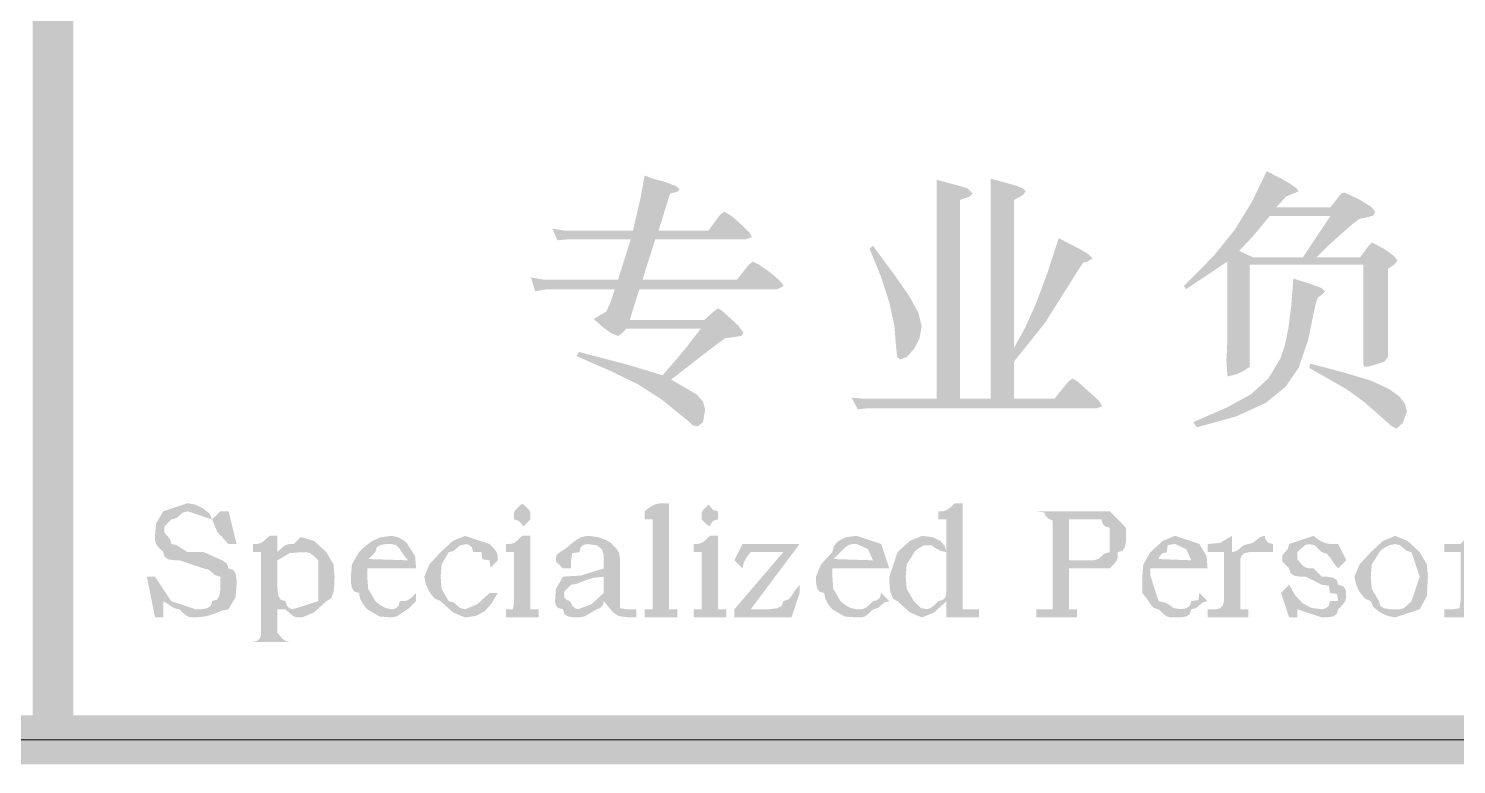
# Model space of a CAD drawing. Header units: millimetres. Extents: x 6 to 291, y 4 to 206.
# Drawn here: x 139.68 to 147.09, y 8.64 to 12.45 of the extents above; entities that cross this region are included whole.
import ezdxf

# ---------------------------------------------------------------- set-up
doc = ezdxf.new("R2010")
doc.units = ezdxf.units.MM
doc.layers.add('C00-00-00', color=7, linetype='Continuous')

msp = doc.modelspace()

# ---------------------------------------------------------------- hatches: boundary and pattern name
at = {"layer": 'C00-00-00'}
h = msp.add_hatch(color=256, dxfattribs=at)
h.dxf.hatch_style = 2
h.paths.add_polyline_path([(139.911663, 16.467664), (139.7, 16.467664), (139.911663, 8.762999)])
h = msp.add_hatch(color=256, dxfattribs=at)
h.dxf.hatch_style = 2
h.paths.add_polyline_path([(139.7, 16.467664), (139.911663, 8.762999), (139.7, 8.762999)])
h = msp.add_hatch(color=256, dxfattribs=at)
h.dxf.hatch_style = 2
h.paths.add_polyline_path([(139.911663, 16.467664), (139.7, 16.467664), (139.911663, 8.762999)])
h = msp.add_hatch(color=256, dxfattribs=at)
h.dxf.hatch_style = 2
h.paths.add_polyline_path([(139.7, 16.467664), (139.911663, 8.762999), (139.7, 8.762999)])
h = msp.add_hatch(color=256, dxfattribs=at)
h.paths.add_polyline_path([(145.898983, 11.243409), (145.684009, 11.100093), (145.672984, 11.116629), (145.825947, 11.27097), (145.937568, 11.408773), (146.024384, 11.550022), (146.102932, 11.711942), (146.175279, 11.674649), (146.226956, 11.645107), (146.257962, 11.6228), (146.268297, 11.607211), (146.240736, 11.596187), (146.202151, 11.57965), (146.152542, 11.524529), (146.433661, 11.524529), (146.488783, 11.596187), (146.505319, 11.601699), (146.530124, 11.590674), (146.588002, 11.563114), (146.64519, 11.526596), (146.665172, 11.50248), (146.656904, 11.482498), (146.632099, 11.474919), (146.58249, 11.463895), (146.549417, 11.43909), (146.483271, 11.381213), (146.410235, 11.315067), (146.362003, 11.265457), (146.588002, 11.265457), (146.632099, 11.326091), (146.648635, 11.342628), (146.669995, 11.331603), (146.720293, 11.304043), (146.76508, 11.270281), (146.780927, 11.248921), (146.768525, 11.231007), (146.731318, 11.204824), (146.731318, 10.857558), (146.731318, 10.780388), (146.731318, 10.747315), (146.714781, 10.725267), (146.665172, 10.70873), (146.63141, 10.699084), (146.61005, 10.697706), (146.604538, 10.70873), (146.604538, 11.226872), (146.014738, 11.226872), (146.014738, 10.70873), (146.014738, 10.697706), (145.981665, 10.675657), (145.94997, 10.660499), (145.926543, 10.653609), (145.898983, 10.648096), (145.89347, 10.730779), (145.896226, 10.775565), (145.898983, 10.841022)])
h.paths.add_polyline_path([(146.119469, 11.480431), (146.033341, 11.377079), (145.959616, 11.29853), (146.031274, 11.265457), (146.290345, 11.265457), (146.433661, 11.480431)])
h.paths.add_polyline_path([(146.240736, 11.155214), (146.26623, 11.147635), (146.32893, 11.127654), (146.386119, 11.106294), (146.406101, 11.089069), (146.389564, 11.072532), (146.367516, 11.055996), (146.356491, 11.022923), (146.316528, 10.832753), (146.268297, 10.692194), (146.199395, 10.592975), (146.09742, 10.510293), (145.945147, 10.440702), (145.73913, 10.383513), (145.722594, 10.411074), (145.892092, 10.484799), (146.02025, 10.55439), (146.111889, 10.637761), (146.17459, 10.741803), (146.197328, 10.811049), (146.215931, 10.903033), (146.230401, 11.017755)])
h.paths.add_polyline_path([(146.32893, 10.714242), (146.510832, 10.666011), (146.643123, 10.626048), (146.734074, 10.584707), (146.791951, 10.543365), (146.819512, 10.506847), (146.830536, 10.466195), (146.808488, 10.405562), (146.775415, 10.378001), (146.751299, 10.389714), (146.714781, 10.422098), (146.607294, 10.516494), (146.516344, 10.581951), (146.323418, 10.692194)])
h = msp.add_hatch(color=256, dxfattribs=at)
h.paths.add_polyline_path([(145.898983, 11.243409), (145.684009, 11.100093), (145.672984, 11.116629), (145.825947, 11.27097), (145.937568, 11.408773), (146.024384, 11.550022), (146.102932, 11.711942), (146.175279, 11.674649), (146.226956, 11.645107), (146.257962, 11.6228), (146.268297, 11.607211), (146.240736, 11.596187), (146.202151, 11.57965), (146.152542, 11.524529), (146.433661, 11.524529), (146.488783, 11.596187), (146.505319, 11.601699), (146.530124, 11.590674), (146.588002, 11.563114), (146.64519, 11.526596), (146.665172, 11.50248), (146.656904, 11.482498), (146.632099, 11.474919), (146.58249, 11.463895), (146.549417, 11.43909), (146.483271, 11.381213), (146.410235, 11.315067), (146.362003, 11.265457), (146.588002, 11.265457), (146.632099, 11.326091), (146.648635, 11.342628), (146.669995, 11.331603), (146.720293, 11.304043), (146.76508, 11.270281), (146.780927, 11.248921), (146.768525, 11.231007), (146.731318, 11.204824), (146.731318, 10.857558), (146.731318, 10.780388), (146.731318, 10.747315), (146.714781, 10.725267), (146.665172, 10.70873), (146.63141, 10.699084), (146.61005, 10.697706), (146.604538, 10.70873), (146.604538, 11.226872), (146.014738, 11.226872), (146.014738, 10.70873), (146.014738, 10.697706), (145.981665, 10.675657), (145.94997, 10.660499), (145.926543, 10.653609), (145.898983, 10.648096), (145.89347, 10.730779), (145.896226, 10.775565), (145.898983, 10.841022)])
h.paths.add_polyline_path([(146.119469, 11.480431), (146.033341, 11.377079), (145.959616, 11.29853), (146.031274, 11.265457), (146.290345, 11.265457), (146.433661, 11.480431)])
h.paths.add_polyline_path([(146.240736, 11.155214), (146.26623, 11.147635), (146.32893, 11.127654), (146.386119, 11.106294), (146.406101, 11.089069), (146.389564, 11.072532), (146.367516, 11.055996), (146.356491, 11.022923), (146.316528, 10.832753), (146.268297, 10.692194), (146.199395, 10.592975), (146.09742, 10.510293), (145.945147, 10.440702), (145.73913, 10.383513), (145.722594, 10.411074), (145.892092, 10.484799), (146.02025, 10.55439), (146.111889, 10.637761), (146.17459, 10.741803), (146.197328, 10.811049), (146.215931, 10.903033), (146.230401, 11.017755)])
h.paths.add_polyline_path([(146.32893, 10.714242), (146.510832, 10.666011), (146.643123, 10.626048), (146.734074, 10.584707), (146.791951, 10.543365), (146.819512, 10.506847), (146.830536, 10.466195), (146.808488, 10.405562), (146.775415, 10.378001), (146.751299, 10.389714), (146.714781, 10.422098), (146.607294, 10.516494), (146.516344, 10.581951), (146.323418, 10.692194)])
h = msp.add_hatch(color=256, dxfattribs=at)
h.dxf.hatch_style = 2
h.paths.add_polyline_path([(142.968868, 10.653609), (143.084623, 10.789345), (143.167305, 10.896143), (142.781454, 10.896143), (142.753894, 10.868582), (142.737357, 10.857558), (142.698772, 10.874095), (142.660876, 10.901655), (142.610578, 10.945753), (142.676723, 10.984338), (142.698772, 11.033947), (142.720821, 11.100093), (142.368043, 11.100093), (142.307409, 11.089069), (142.285361, 11.160727), (142.351506, 11.149702), (142.737357, 11.149702), (142.803503, 11.359164), (142.483798, 11.359164), (142.423164, 11.353652), (142.395604, 11.414286), (142.467262, 11.403261), (142.814527, 11.403261), (142.853112, 11.569315), (142.875161, 11.689893), (142.917191, 11.673357), (142.979892, 11.65682), (143.03708, 11.635461), (143.057062, 11.618235), (143.04466, 11.605144), (143.007453, 11.596187), (142.946819, 11.403261), (143.20589, 11.403261), (143.266524, 11.485944), (143.288572, 11.50248), (143.33267, 11.474919), (143.393303, 11.419798), (143.420864, 11.390859), (143.431888, 11.370188), (143.398815, 11.359164), (142.930282, 11.359164), (142.864137, 11.149702), (143.354718, 11.149702), (143.415352, 11.226872), (143.437401, 11.243409), (143.467028, 11.22825), (143.525595, 11.188287), (143.57796, 11.142123), (143.597253, 11.116629), (143.56418, 11.100093), (142.8476, 11.100093), (142.797991, 10.94024), (143.183842, 10.94024), (143.233451, 10.984338), (143.2555, 11.000874), (143.271347, 10.992606), (143.299597, 10.967801), (143.36023, 10.91268), (143.387791, 10.874095), (143.376767, 10.857558), (143.338182, 10.852046), (143.294085, 10.846534), (143.2555, 10.818973), (143.146634, 10.735602), (143.012965, 10.63156), (143.145256, 10.55439), (143.17764, 10.517872), (143.189354, 10.47722), (143.178329, 10.411074), (143.150769, 10.389025), (143.123208, 10.394537), (143.101159, 10.416586), (142.964733, 10.527518), (142.836576, 10.609511), (142.696016, 10.677035), (142.522383, 10.752827), (142.533407, 10.774876), (142.782143, 10.710108)])
h = msp.add_hatch(color=256, dxfattribs=at)
h.dxf.hatch_style = 2
h.paths.add_polyline_path([(142.968868, 10.653609), (143.084623, 10.789345), (143.167305, 10.896143), (142.781454, 10.896143), (142.753894, 10.868582), (142.737357, 10.857558), (142.698772, 10.874095), (142.660876, 10.901655), (142.610578, 10.945753), (142.676723, 10.984338), (142.698772, 11.033947), (142.720821, 11.100093), (142.368043, 11.100093), (142.307409, 11.089069), (142.285361, 11.160727), (142.351506, 11.149702), (142.737357, 11.149702), (142.803503, 11.359164), (142.483798, 11.359164), (142.423164, 11.353652), (142.395604, 11.414286), (142.467262, 11.403261), (142.814527, 11.403261), (142.853112, 11.569315), (142.875161, 11.689893), (142.917191, 11.673357), (142.979892, 11.65682), (143.03708, 11.635461), (143.057062, 11.618235), (143.04466, 11.605144), (143.007453, 11.596187), (142.946819, 11.403261), (143.20589, 11.403261), (143.266524, 11.485944), (143.288572, 11.50248), (143.33267, 11.474919), (143.393303, 11.419798), (143.420864, 11.390859), (143.431888, 11.370188), (143.398815, 11.359164), (142.930282, 11.359164), (142.864137, 11.149702), (143.354718, 11.149702), (143.415352, 11.226872), (143.437401, 11.243409), (143.467028, 11.22825), (143.525595, 11.188287), (143.57796, 11.142123), (143.597253, 11.116629), (143.56418, 11.100093), (142.8476, 11.100093), (142.797991, 10.94024), (143.183842, 10.94024), (143.233451, 10.984338), (143.2555, 11.000874), (143.271347, 10.992606), (143.299597, 10.967801), (143.36023, 10.91268), (143.387791, 10.874095), (143.376767, 10.857558), (143.338182, 10.852046), (143.294085, 10.846534), (143.2555, 10.818973), (143.146634, 10.735602), (143.012965, 10.63156), (143.145256, 10.55439), (143.17764, 10.517872), (143.189354, 10.47722), (143.178329, 10.411074), (143.150769, 10.389025), (143.123208, 10.394537), (143.101159, 10.416586), (142.964733, 10.527518), (142.836576, 10.609511), (142.696016, 10.677035), (142.522383, 10.752827), (142.533407, 10.774876), (142.782143, 10.710108)])
h = msp.add_hatch(color=256, dxfattribs=at)
h.paths.add_polyline_path([(144.670801, 10.532341), (144.670801, 11.541065), (144.670801, 11.627882), (144.670801, 11.673357), (144.792068, 11.640284), (144.836854, 11.623747), (144.852702, 11.607211), (144.836854, 11.587229), (144.792068, 11.563114), (144.792068, 10.796924), (144.849946, 10.901139), (144.907823, 11.031191), (144.965701, 11.186048), (145.023578, 11.364676), (145.12762, 11.310933), (145.177919, 11.281994), (145.199967, 11.259945), (145.172407, 11.243409), (145.150358, 11.237897), (145.128309, 11.204824), (144.953987, 10.927838), (144.792068, 10.725267), (144.792068, 10.532341), (145.00153, 10.532341), (145.073188, 10.620536), (145.095236, 10.637072), (145.122797, 10.620536), (145.177919, 10.570926), (145.23304, 10.521317), (145.249577, 10.493756), (145.222016, 10.482732), (144.031391, 10.482732), (143.981782, 10.47722), (143.948709, 10.537853), (144.009342, 10.532341), (144.389681, 10.532341), (144.389681, 11.535553), (144.389681, 11.618235), (144.389681, 11.667845), (144.494412, 11.639595), (144.549533, 11.623747), (144.577094, 11.596187), (144.560558, 11.57965), (144.510948, 11.563114), (144.510948, 10.532341)])
h.paths.add_polyline_path([(144.058952, 11.326091), (144.167128, 11.180019), (144.246365, 11.06702), (144.295974, 10.976758), (144.312511, 10.907168), (144.301486, 10.845156), (144.273926, 10.791412), (144.23603, 10.749382), (144.202268, 10.736291), (144.185731, 10.747315), (144.180219, 10.796924), (144.17109, 10.909579), (144.14439, 11.032569), (144.101154, 11.165894), (144.042415, 11.309555)])
h = msp.add_hatch(color=256, dxfattribs=at)
h.paths.add_polyline_path([(144.670801, 10.532341), (144.670801, 11.541065), (144.670801, 11.627882), (144.670801, 11.673357), (144.792068, 11.640284), (144.836854, 11.623747), (144.852702, 11.607211), (144.836854, 11.587229), (144.792068, 11.563114), (144.792068, 10.796924), (144.849946, 10.901139), (144.907823, 11.031191), (144.965701, 11.186048), (145.023578, 11.364676), (145.12762, 11.310933), (145.177919, 11.281994), (145.199967, 11.259945), (145.172407, 11.243409), (145.150358, 11.237897), (145.128309, 11.204824), (144.953987, 10.927838), (144.792068, 10.725267), (144.792068, 10.532341), (145.00153, 10.532341), (145.073188, 10.620536), (145.095236, 10.637072), (145.122797, 10.620536), (145.177919, 10.570926), (145.23304, 10.521317), (145.249577, 10.493756), (145.222016, 10.482732), (144.031391, 10.482732), (143.981782, 10.47722), (143.948709, 10.537853), (144.009342, 10.532341), (144.389681, 10.532341), (144.389681, 11.535553), (144.389681, 11.618235), (144.389681, 11.667845), (144.494412, 11.639595), (144.549533, 11.623747), (144.577094, 11.596187), (144.560558, 11.57965), (144.510948, 11.563114), (144.510948, 10.532341)])
h.paths.add_polyline_path([(144.058952, 11.326091), (144.167128, 11.180019), (144.246365, 11.06702), (144.295974, 10.976758), (144.312511, 10.907168), (144.301486, 10.845156), (144.273926, 10.791412), (144.23603, 10.749382), (144.202268, 10.736291), (144.185731, 10.747315), (144.180219, 10.796924), (144.17109, 10.909579), (144.14439, 11.032569), (144.101154, 11.165894), (144.042415, 11.309555)])
h = msp.add_hatch(color=256, dxfattribs=at)
h.dxf.hatch_style = 2
h.paths.add_polyline_path([(140.673665, 9.948343), (140.715998, 9.948343), (140.758331, 9.77901), (140.715998, 9.77901), (140.65779, 9.84251), (140.631331, 9.90601), (140.567831, 9.927176), (140.504331, 9.948343), (140.479196, 9.941728), (140.461998, 9.927176), (140.4448, 9.912624), (140.419665, 9.90601), (140.398498, 9.884843), (140.383946, 9.870291), (140.383946, 9.838541), (140.398498, 9.821343), (140.41305, 9.804145), (140.419665, 9.77901), (140.446123, 9.773718), (140.504331, 9.736676), (140.588998, 9.736676), (140.644561, 9.711541), (140.684248, 9.694343), (140.708061, 9.677145), (140.715998, 9.65201), (140.740472, 9.644734), (140.75304, 9.625551), (140.75767, 9.598431), (140.758331, 9.567343), (140.75304, 9.503843), (140.715998, 9.440343), (140.683587, 9.433728), (140.647206, 9.419176), (140.602889, 9.404624), (140.546665, 9.39801), (140.521529, 9.398671), (140.504331, 9.403301), (140.487134, 9.415869), (140.461998, 9.440343), (140.43554, 9.445635), (140.377331, 9.482676), (140.377331, 9.39801), (140.334998, 9.39801), (140.292665, 9.609676), (140.334998, 9.609676), (140.377331, 9.546176), (140.419665, 9.482676), (140.483165, 9.46151), (140.546665, 9.440343), (140.577753, 9.441004), (140.604873, 9.445635), (140.624055, 9.458202), (140.631331, 9.482676), (140.655805, 9.489952), (140.668373, 9.509135), (140.673003, 9.536254), (140.673665, 9.567343), (140.673665, 9.58851), (140.673665, 9.609676), (140.648529, 9.616291), (140.631331, 9.630843), (140.614134, 9.645395), (140.588998, 9.65201), (140.461998, 9.694343), (140.43091, 9.695004), (140.40379, 9.699635), (140.384608, 9.712202), (140.377331, 9.736676), (140.352858, 9.761812), (140.34029, 9.77901), (140.33566, 9.796208), (140.334998, 9.821343), (140.34029, 9.884843), (140.377331, 9.948343), (140.440831, 9.96951), (140.504331, 9.990676), (140.542035, 9.9834), (140.583706, 9.964218), (140.617441, 9.937098), (140.631331, 9.90601)])
h = msp.add_hatch(color=256, dxfattribs=at)
h.dxf.hatch_style = 2
h.paths.add_polyline_path([(140.673665, 9.948343), (140.715998, 9.948343), (140.758331, 9.77901), (140.715998, 9.77901), (140.65779, 9.84251), (140.631331, 9.90601), (140.567831, 9.927176), (140.504331, 9.948343), (140.479196, 9.941728), (140.461998, 9.927176), (140.4448, 9.912624), (140.419665, 9.90601), (140.398498, 9.884843), (140.383946, 9.870291), (140.383946, 9.838541), (140.398498, 9.821343), (140.41305, 9.804145), (140.419665, 9.77901), (140.446123, 9.773718), (140.504331, 9.736676), (140.588998, 9.736676), (140.644561, 9.711541), (140.684248, 9.694343), (140.708061, 9.677145), (140.715998, 9.65201), (140.740472, 9.644734), (140.75304, 9.625551), (140.75767, 9.598431), (140.758331, 9.567343), (140.75304, 9.503843), (140.715998, 9.440343), (140.683587, 9.433728), (140.647206, 9.419176), (140.602889, 9.404624), (140.546665, 9.39801), (140.521529, 9.398671), (140.504331, 9.403301), (140.487134, 9.415869), (140.461998, 9.440343), (140.43554, 9.445635), (140.377331, 9.482676), (140.377331, 9.39801), (140.334998, 9.39801), (140.292665, 9.609676), (140.334998, 9.609676), (140.377331, 9.546176), (140.419665, 9.482676), (140.483165, 9.46151), (140.546665, 9.440343), (140.577753, 9.441004), (140.604873, 9.445635), (140.624055, 9.458202), (140.631331, 9.482676), (140.655805, 9.489952), (140.668373, 9.509135), (140.673003, 9.536254), (140.673665, 9.567343), (140.673665, 9.58851), (140.673665, 9.609676), (140.648529, 9.616291), (140.631331, 9.630843), (140.614134, 9.645395), (140.588998, 9.65201), (140.461998, 9.694343), (140.43091, 9.695004), (140.40379, 9.699635), (140.384608, 9.712202), (140.377331, 9.736676), (140.352858, 9.761812), (140.34029, 9.77901), (140.33566, 9.796208), (140.334998, 9.821343), (140.34029, 9.884843), (140.377331, 9.948343), (140.440831, 9.96951), (140.504331, 9.990676), (140.542035, 9.9834), (140.583706, 9.964218), (140.617441, 9.937098), (140.631331, 9.90601)])
h = msp.add_hatch(color=256, dxfattribs=at)
h.paths.add_polyline_path([(142.197667, 9.906001), (142.197667, 9.943042), (142.204282, 9.954949), (142.218834, 9.969501), (142.233386, 9.984053), (142.246615, 9.984053), (142.261167, 9.969501), (142.275719, 9.954949), (142.282334, 9.943042), (142.282334, 9.906001), (142.261167, 9.884834), (142.246615, 9.870282), (142.234709, 9.884834), (142.222141, 9.899386)])
h.paths.add_polyline_path([(142.155334, 9.736667), (142.155334, 9.779001), (142.180469, 9.779662), (142.197667, 9.784292), (142.214865, 9.79686), (142.240001, 9.821334), (142.282334, 9.821334), (142.282334, 9.482667), (142.282334, 9.461501), (142.282334, 9.440334), (142.303501, 9.440334), (142.324667, 9.440334), (142.324667, 9.398001), (142.155334, 9.398001), (142.155334, 9.440334), (142.192376, 9.440334), (142.197667, 9.482667), (142.197667, 9.525001), (142.197667, 9.736667)])
h = msp.add_hatch(color=256, dxfattribs=at)
h.paths.add_polyline_path([(142.197667, 9.906001), (142.197667, 9.943042), (142.204282, 9.954949), (142.218834, 9.969501), (142.233386, 9.984053), (142.246615, 9.984053), (142.261167, 9.969501), (142.275719, 9.954949), (142.282334, 9.943042), (142.282334, 9.906001), (142.261167, 9.884834), (142.246615, 9.870282), (142.234709, 9.884834), (142.222141, 9.899386)])
h.paths.add_polyline_path([(142.155334, 9.736667), (142.155334, 9.779001), (142.180469, 9.779662), (142.197667, 9.784292), (142.214865, 9.79686), (142.240001, 9.821334), (142.282334, 9.821334), (142.282334, 9.482667), (142.282334, 9.461501), (142.282334, 9.440334), (142.303501, 9.440334), (142.324667, 9.440334), (142.324667, 9.398001), (142.155334, 9.398001), (142.155334, 9.440334), (142.192376, 9.440334), (142.197667, 9.482667), (142.197667, 9.525001), (142.197667, 9.736667)])
h = msp.add_hatch(color=256, dxfattribs=at)
h.dxf.hatch_style = 2
h.paths.add_polyline_path([(142.875, 9.906001), (142.875, 9.948334), (142.901458, 9.969501), (142.928578, 9.984053), (142.959667, 9.990667), (143.002, 9.990667), (143.002, 9.525001), (143.002, 9.482667), (143.002, 9.440334), (143.044333, 9.440334), (143.044333, 9.398001), (142.875, 9.398001), (142.875, 9.440334), (142.896167, 9.440334), (142.917333, 9.440334), (142.917333, 9.482667), (142.917333, 9.525001), (142.917333, 9.906001)])
h = msp.add_hatch(color=256, dxfattribs=at)
h.dxf.hatch_style = 2
h.paths.add_polyline_path([(142.875, 9.906001), (142.875, 9.948334), (142.901458, 9.969501), (142.928578, 9.984053), (142.959667, 9.990667), (143.002, 9.990667), (143.002, 9.525001), (143.002, 9.482667), (143.002, 9.440334), (143.044333, 9.440334), (143.044333, 9.398001), (142.875, 9.398001), (142.875, 9.440334), (142.896167, 9.440334), (142.917333, 9.440334), (142.917333, 9.482667), (142.917333, 9.525001), (142.917333, 9.906001)])
h = msp.add_hatch(color=256, dxfattribs=at)
h.paths.add_polyline_path([(143.171332, 9.906001), (143.171332, 9.943042), (143.177947, 9.954949), (143.192499, 9.969501), (143.207051, 9.984053), (143.218957, 9.969501), (143.231525, 9.954949), (143.255999, 9.948334), (143.255999, 9.906001), (143.231525, 9.899386), (143.218957, 9.884834), (143.214327, 9.870282), (143.192499, 9.884834)])
h.paths.add_polyline_path([(143.128999, 9.736667), (143.128999, 9.779001), (143.154134, 9.779662), (143.171332, 9.784292), (143.18853, 9.79686), (143.213665, 9.821334), (143.255999, 9.821334), (143.255999, 9.482667), (143.255999, 9.461501), (143.255999, 9.440334), (143.277165, 9.440334), (143.298332, 9.440334), (143.298332, 9.398001), (143.128999, 9.398001), (143.128999, 9.440334), (143.150165, 9.440334), (143.171332, 9.440334), (143.171332, 9.482667), (143.171332, 9.525001), (143.171332, 9.736667)])
h = msp.add_hatch(color=256, dxfattribs=at)
h.paths.add_polyline_path([(143.171332, 9.906001), (143.171332, 9.943042), (143.177947, 9.954949), (143.192499, 9.969501), (143.207051, 9.984053), (143.218957, 9.969501), (143.231525, 9.954949), (143.255999, 9.948334), (143.255999, 9.906001), (143.231525, 9.899386), (143.218957, 9.884834), (143.214327, 9.870282), (143.192499, 9.884834)])
h.paths.add_polyline_path([(143.128999, 9.736667), (143.128999, 9.779001), (143.154134, 9.779662), (143.171332, 9.784292), (143.18853, 9.79686), (143.213665, 9.821334), (143.255999, 9.821334), (143.255999, 9.482667), (143.255999, 9.461501), (143.255999, 9.440334), (143.277165, 9.440334), (143.298332, 9.440334), (143.298332, 9.398001), (143.128999, 9.398001), (143.128999, 9.440334), (143.150165, 9.440334), (143.171332, 9.440334), (143.171332, 9.482667), (143.171332, 9.525001), (143.171332, 9.736667)])
h = msp.add_hatch(color=256, dxfattribs=at)
h.paths.add_polyline_path([(144.399003, 9.906001), (144.399003, 9.948334), (144.424138, 9.948995), (144.441336, 9.953626), (144.458534, 9.966193), (144.483669, 9.990667), (144.526003, 9.990667), (144.526003, 9.525001), (144.526003, 9.487959), (144.526003, 9.461501), (144.526003, 9.440334), (144.563044, 9.440334), (144.610669, 9.440334), (144.610669, 9.398001), (144.441336, 9.398001), (144.441336, 9.482667), (144.377836, 9.424459), (144.314336, 9.398001), (144.250836, 9.424459), (144.187336, 9.482667), (144.162862, 9.496558), (144.150294, 9.530292), (144.145664, 9.571964), (144.145003, 9.609667), (144.166169, 9.673167), (144.187336, 9.736667), (144.250836, 9.794876), (144.314336, 9.821334), (144.369898, 9.814058), (144.409586, 9.794876), (144.433398, 9.767756), (144.441336, 9.736667), (144.441336, 9.906001)])
h.paths.add_polyline_path([(144.441336, 9.525001), (144.441336, 9.652001), (144.441336, 9.710209), (144.441336, 9.736667), (144.410247, 9.743282), (144.383128, 9.757834), (144.363945, 9.772386), (144.325581, 9.772386), (144.298461, 9.757834), (144.279279, 9.743282), (144.234961, 9.673167), (144.229669, 9.609667), (144.234961, 9.546167), (144.272003, 9.482667), (144.293169, 9.461501), (144.307721, 9.446949), (144.339471, 9.440995), (144.356669, 9.445626), (144.373867, 9.458193), (144.399003, 9.482667), (144.420169, 9.487959), (144.434721, 9.500527)])
h = msp.add_hatch(color=256, dxfattribs=at)
h.paths.add_polyline_path([(144.399003, 9.906001), (144.399003, 9.948334), (144.424138, 9.948995), (144.441336, 9.953626), (144.458534, 9.966193), (144.483669, 9.990667), (144.526003, 9.990667), (144.526003, 9.525001), (144.526003, 9.487959), (144.526003, 9.461501), (144.526003, 9.440334), (144.563044, 9.440334), (144.610669, 9.440334), (144.610669, 9.398001), (144.441336, 9.398001), (144.441336, 9.482667), (144.377836, 9.424459), (144.314336, 9.398001), (144.250836, 9.424459), (144.187336, 9.482667), (144.162862, 9.496558), (144.150294, 9.530292), (144.145664, 9.571964), (144.145003, 9.609667), (144.166169, 9.673167), (144.187336, 9.736667), (144.250836, 9.794876), (144.314336, 9.821334), (144.369898, 9.814058), (144.409586, 9.794876), (144.433398, 9.767756), (144.441336, 9.736667), (144.441336, 9.906001)])
h.paths.add_polyline_path([(144.441336, 9.525001), (144.441336, 9.652001), (144.441336, 9.710209), (144.441336, 9.736667), (144.410247, 9.743282), (144.383128, 9.757834), (144.363945, 9.772386), (144.325581, 9.772386), (144.298461, 9.757834), (144.279279, 9.743282), (144.234961, 9.673167), (144.229669, 9.609667), (144.234961, 9.546167), (144.272003, 9.482667), (144.293169, 9.461501), (144.307721, 9.446949), (144.339471, 9.440995), (144.356669, 9.445626), (144.373867, 9.458193), (144.399003, 9.482667), (144.420169, 9.487959), (144.434721, 9.500527)])
h = msp.add_hatch(color=256, dxfattribs=at)
h.paths.add_polyline_path([(144.906998, 9.948343), (145.118665, 9.948343), (145.245665, 9.948343), (145.266831, 9.948343), (145.287998, 9.948343), (145.313134, 9.923208), (145.330331, 9.90601), (145.347529, 9.888812), (145.372665, 9.863676), (145.372665, 9.84251), (145.372665, 9.821343), (145.372003, 9.790254), (145.367373, 9.763135), (145.354805, 9.743952), (145.330331, 9.736676), (145.32967, 9.711541), (145.32504, 9.694343), (145.312472, 9.677145), (145.287998, 9.65201), (145.160998, 9.65201), (145.076331, 9.65201), (145.076331, 9.52501), (145.076331, 9.487968), (145.076331, 9.46151), (145.076331, 9.440343), (145.118665, 9.440343), (145.118665, 9.39801), (144.906998, 9.39801), (144.906998, 9.440343), (144.949331, 9.440343), (144.991665, 9.440343), (144.991665, 9.477385), (144.991665, 9.863676), (144.991665, 9.900718), (144.967191, 9.912624), (144.954623, 9.927176), (144.949993, 9.941728)])
h.paths.add_polyline_path([(145.076331, 9.90601), (145.076331, 9.694343), (145.160998, 9.694343), (145.182165, 9.694343), (145.203331, 9.694343), (145.228467, 9.700958), (145.245665, 9.71551), (145.262863, 9.730062), (145.287998, 9.736676), (145.287998, 9.763135), (145.287998, 9.821343), (145.287998, 9.863676), (145.266831, 9.868968), (145.252279, 9.881536), (145.245665, 9.90601), (145.203331, 9.90601), (145.176873, 9.90601), (145.118665, 9.90601)])
h = msp.add_hatch(color=256, dxfattribs=at)
h.paths.add_polyline_path([(144.906998, 9.948343), (145.118665, 9.948343), (145.245665, 9.948343), (145.266831, 9.948343), (145.287998, 9.948343), (145.313134, 9.923208), (145.330331, 9.90601), (145.347529, 9.888812), (145.372665, 9.863676), (145.372665, 9.84251), (145.372665, 9.821343), (145.372003, 9.790254), (145.367373, 9.763135), (145.354805, 9.743952), (145.330331, 9.736676), (145.32967, 9.711541), (145.32504, 9.694343), (145.312472, 9.677145), (145.287998, 9.65201), (145.160998, 9.65201), (145.076331, 9.65201), (145.076331, 9.52501), (145.076331, 9.487968), (145.076331, 9.46151), (145.076331, 9.440343), (145.118665, 9.440343), (145.118665, 9.39801), (144.906998, 9.39801), (144.906998, 9.440343), (144.949331, 9.440343), (144.991665, 9.440343), (144.991665, 9.477385), (144.991665, 9.863676), (144.991665, 9.900718), (144.967191, 9.912624), (144.954623, 9.927176), (144.949993, 9.941728)])
h.paths.add_polyline_path([(145.076331, 9.90601), (145.076331, 9.694343), (145.160998, 9.694343), (145.182165, 9.694343), (145.203331, 9.694343), (145.228467, 9.700958), (145.245665, 9.71551), (145.262863, 9.730062), (145.287998, 9.736676), (145.287998, 9.763135), (145.287998, 9.821343), (145.287998, 9.863676), (145.266831, 9.868968), (145.252279, 9.881536), (145.245665, 9.90601), (145.203331, 9.90601), (145.176873, 9.90601), (145.118665, 9.90601)])
h = msp.add_hatch(color=256, dxfattribs=at)
h.paths.add_polyline_path([(140.843002, 9.736663), (140.843002, 9.778997), (140.868137, 9.779658), (140.885335, 9.784288), (140.902533, 9.796856), (140.927669, 9.82133), (140.970002, 9.82133), (140.970002, 9.736663), (140.995137, 9.761137), (141.012335, 9.773705), (141.029533, 9.778335), (141.054669, 9.778997), (141.075835, 9.800163), (141.090387, 9.814715), (141.160502, 9.794872), (141.224002, 9.736663), (141.261044, 9.673163), (141.266335, 9.609663), (141.265674, 9.57196), (141.261044, 9.530288), (141.248476, 9.496554), (141.224002, 9.482663), (141.160502, 9.424455), (141.097002, 9.397997), (141.071866, 9.398658), (141.054669, 9.403288), (141.037471, 9.415856), (141.012335, 9.44033), (140.991169, 9.44033), (140.970002, 9.44033), (140.970002, 9.355663), (140.970002, 9.318622), (140.995137, 9.288856), (141.012335, 9.276288), (141.029533, 9.271658), (141.054669, 9.270997), (140.843002, 9.270997), (140.867476, 9.277611), (140.880044, 9.292163), (140.884674, 9.306715), (140.885335, 9.318622), (140.885335, 9.355663), (140.885335, 9.736663)])
h.paths.add_polyline_path([(140.970002, 9.69433), (140.970002, 9.56733), (140.970663, 9.536241), (140.975294, 9.509122), (140.987861, 9.489939), (141.012335, 9.482663), (141.01895, 9.458189), (141.033502, 9.445622), (141.048054, 9.440991), (141.118169, 9.461497), (141.181669, 9.482663), (141.181669, 9.609663), (141.181669, 9.667872), (141.181669, 9.69433), (141.156533, 9.718804), (141.139335, 9.731372), (141.122137, 9.736002), (141.097002, 9.736663), (141.033502, 9.731372)])
h = msp.add_hatch(color=256, dxfattribs=at)
h.paths.add_polyline_path([(140.843002, 9.736663), (140.843002, 9.778997), (140.868137, 9.779658), (140.885335, 9.784288), (140.902533, 9.796856), (140.927669, 9.82133), (140.970002, 9.82133), (140.970002, 9.736663), (140.995137, 9.761137), (141.012335, 9.773705), (141.029533, 9.778335), (141.054669, 9.778997), (141.075835, 9.800163), (141.090387, 9.814715), (141.160502, 9.794872), (141.224002, 9.736663), (141.261044, 9.673163), (141.266335, 9.609663), (141.265674, 9.57196), (141.261044, 9.530288), (141.248476, 9.496554), (141.224002, 9.482663), (141.160502, 9.424455), (141.097002, 9.397997), (141.071866, 9.398658), (141.054669, 9.403288), (141.037471, 9.415856), (141.012335, 9.44033), (140.991169, 9.44033), (140.970002, 9.44033), (140.970002, 9.355663), (140.970002, 9.318622), (140.995137, 9.288856), (141.012335, 9.276288), (141.029533, 9.271658), (141.054669, 9.270997), (140.843002, 9.270997), (140.867476, 9.277611), (140.880044, 9.292163), (140.884674, 9.306715), (140.885335, 9.318622), (140.885335, 9.355663), (140.885335, 9.736663)])
h.paths.add_polyline_path([(140.970002, 9.69433), (140.970002, 9.56733), (140.970663, 9.536241), (140.975294, 9.509122), (140.987861, 9.489939), (141.012335, 9.482663), (141.01895, 9.458189), (141.033502, 9.445622), (141.048054, 9.440991), (141.118169, 9.461497), (141.181669, 9.482663), (141.181669, 9.609663), (141.181669, 9.667872), (141.181669, 9.69433), (141.156533, 9.718804), (141.139335, 9.731372), (141.122137, 9.736002), (141.097002, 9.736663), (141.033502, 9.731372)])
h = msp.add_hatch(color=256, dxfattribs=at)
h.paths.add_polyline_path([(141.689672, 9.525), (141.689672, 9.482666), (141.668505, 9.4615), (141.653953, 9.446948), (141.58913, 9.403291), (141.562672, 9.398), (141.499172, 9.403291), (141.435672, 9.440333), (141.414505, 9.466791), (141.399953, 9.493911), (141.393339, 9.525), (141.368865, 9.532276), (141.356297, 9.551458), (141.351667, 9.578578), (141.351005, 9.609666), (141.356297, 9.673166), (141.393339, 9.736666), (141.42575, 9.767755), (141.46213, 9.794875), (141.506448, 9.814057), (141.562672, 9.821333), (141.593761, 9.814719), (141.62088, 9.800166), (141.640063, 9.785614), (141.68438, 9.7155), (141.689672, 9.652), (141.435672, 9.652), (141.435672, 9.614958), (141.440964, 9.546166), (141.478005, 9.482666), (141.504464, 9.4615), (141.531583, 9.446948), (141.562672, 9.440333), (141.583839, 9.445625), (141.598391, 9.458193), (141.605005, 9.482666), (141.630141, 9.483328), (141.647339, 9.487958), (141.664537, 9.500526)])
h.paths.add_polyline_path([(141.647339, 9.694333), (141.622203, 9.725422), (141.605005, 9.752541), (141.587807, 9.771724), (141.562672, 9.779), (141.531583, 9.778338), (141.504464, 9.773708), (141.485281, 9.76114), (141.478005, 9.736666), (141.456839, 9.7155), (141.442287, 9.700948)])
h = msp.add_hatch(color=256, dxfattribs=at)
h.paths.add_polyline_path([(141.689672, 9.525), (141.689672, 9.482666), (141.668505, 9.4615), (141.653953, 9.446948), (141.58913, 9.403291), (141.562672, 9.398), (141.499172, 9.403291), (141.435672, 9.440333), (141.414505, 9.466791), (141.399953, 9.493911), (141.393339, 9.525), (141.368865, 9.532276), (141.356297, 9.551458), (141.351667, 9.578578), (141.351005, 9.609666), (141.356297, 9.673166), (141.393339, 9.736666), (141.42575, 9.767755), (141.46213, 9.794875), (141.506448, 9.814057), (141.562672, 9.821333), (141.593761, 9.814719), (141.62088, 9.800166), (141.640063, 9.785614), (141.68438, 9.7155), (141.689672, 9.652), (141.435672, 9.652), (141.435672, 9.614958), (141.440964, 9.546166), (141.478005, 9.482666), (141.504464, 9.4615), (141.531583, 9.446948), (141.562672, 9.440333), (141.583839, 9.445625), (141.598391, 9.458193), (141.605005, 9.482666), (141.630141, 9.483328), (141.647339, 9.487958), (141.664537, 9.500526)])
h.paths.add_polyline_path([(141.647339, 9.694333), (141.622203, 9.725422), (141.605005, 9.752541), (141.587807, 9.771724), (141.562672, 9.779), (141.531583, 9.778338), (141.504464, 9.773708), (141.485281, 9.76114), (141.478005, 9.736666), (141.456839, 9.7155), (141.442287, 9.700948)])
h = msp.add_hatch(color=256, dxfattribs=at)
h.dxf.hatch_style = 2
h.paths.add_polyline_path([(142.070672, 9.525), (142.113006, 9.525), (142.080594, 9.469437), (142.044214, 9.42975), (141.999896, 9.405937), (141.943672, 9.398), (141.880172, 9.424458), (141.816672, 9.482666), (141.785584, 9.496557), (141.758464, 9.530291), (141.739282, 9.571963), (141.732006, 9.609666), (141.758464, 9.673166), (141.816672, 9.736666), (141.880172, 9.794875), (141.943672, 9.821333), (142.007172, 9.800166), (142.070672, 9.779), (142.095146, 9.753864), (142.107714, 9.736666), (142.112344, 9.719469), (142.113006, 9.694333), (142.088532, 9.669859), (142.075964, 9.657291), (142.070672, 9.694333), (142.033631, 9.699625), (142.028339, 9.736666), (142.007172, 9.736666), (141.986006, 9.736666), (141.979391, 9.76114), (141.964839, 9.773708), (141.950287, 9.778338), (141.918537, 9.772385), (141.901339, 9.757833), (141.884141, 9.743281), (141.859006, 9.736666), (141.821964, 9.673166), (141.816672, 9.609666), (141.821964, 9.546166), (141.859006, 9.482666), (141.884141, 9.476052), (141.901339, 9.4615), (141.918537, 9.446948), (141.943672, 9.440333), (142.007172, 9.466791)])
h = msp.add_hatch(color=256, dxfattribs=at)
h.dxf.hatch_style = 2
h.paths.add_polyline_path([(142.070672, 9.525), (142.113006, 9.525), (142.080594, 9.469437), (142.044214, 9.42975), (141.999896, 9.405937), (141.943672, 9.398), (141.880172, 9.424458), (141.816672, 9.482666), (141.785584, 9.496557), (141.758464, 9.530291), (141.739282, 9.571963), (141.732006, 9.609666), (141.758464, 9.673166), (141.816672, 9.736666), (141.880172, 9.794875), (141.943672, 9.821333), (142.007172, 9.800166), (142.070672, 9.779), (142.095146, 9.753864), (142.107714, 9.736666), (142.112344, 9.719469), (142.113006, 9.694333), (142.088532, 9.669859), (142.075964, 9.657291), (142.070672, 9.694333), (142.033631, 9.699625), (142.028339, 9.736666), (142.007172, 9.736666), (141.986006, 9.736666), (141.979391, 9.76114), (141.964839, 9.773708), (141.950287, 9.778338), (141.918537, 9.772385), (141.901339, 9.757833), (141.884141, 9.743281), (141.859006, 9.736666), (141.821964, 9.673166), (141.816672, 9.609666), (141.821964, 9.546166), (141.859006, 9.482666), (141.884141, 9.476052), (141.901339, 9.4615), (141.918537, 9.446948), (141.943672, 9.440333), (142.007172, 9.466791)])
h = msp.add_hatch(color=256, dxfattribs=at)
h.paths.add_polyline_path([(142.663337, 9.651995), (142.663337, 9.694328), (142.662014, 9.725417), (142.652753, 9.752536), (142.627618, 9.771719), (142.57867, 9.778995), (142.557503, 9.773703), (142.542951, 9.761135), (142.536337, 9.736661), (142.499295, 9.73137), (142.494003, 9.694328), (142.494003, 9.673161), (142.494003, 9.651995), (142.472837, 9.651995), (142.45167, 9.651995), (142.427196, 9.676469), (142.414628, 9.689036), (142.416613, 9.719464), (142.435795, 9.736661), (142.462915, 9.753859), (142.494003, 9.778995), (142.520462, 9.800161), (142.547581, 9.814714), (142.57867, 9.821328), (142.634232, 9.814714), (142.67392, 9.800161), (142.697732, 9.785609), (142.730144, 9.753198), (142.742712, 9.73137), (142.747342, 9.701604), (142.748003, 9.651995), (142.748003, 9.524995), (142.748003, 9.487953), (142.748003, 9.44562), (142.785045, 9.440328), (142.811503, 9.440328), (142.83267, 9.440328), (142.83267, 9.397995), (142.795628, 9.397995), (142.740727, 9.405271), (142.710962, 9.424453), (142.689133, 9.451573), (142.663337, 9.482661), (142.656722, 9.458188), (142.64217, 9.44562), (142.627618, 9.44099), (142.562795, 9.403286), (142.536337, 9.397995), (142.505248, 9.398656), (142.478128, 9.403286), (142.458946, 9.415854), (142.45167, 9.440328), (142.427196, 9.446943), (142.414628, 9.461495), (142.409998, 9.476047), (142.414628, 9.546161), (142.45167, 9.609661), (142.541628, 9.614953)])
h.paths.add_polyline_path([(142.663337, 9.609661), (142.607113, 9.603047), (142.562795, 9.588495), (142.526415, 9.573943), (142.494003, 9.567328), (142.472837, 9.546161), (142.458284, 9.531609), (142.458284, 9.500521), (142.472837, 9.487953), (142.487389, 9.483323), (142.500618, 9.458188), (142.51517, 9.44562), (142.529722, 9.44099), (142.599837, 9.466786), (142.663337, 9.524995)])
h = msp.add_hatch(color=256, dxfattribs=at)
h.paths.add_polyline_path([(142.663337, 9.651995), (142.663337, 9.694328), (142.662014, 9.725417), (142.652753, 9.752536), (142.627618, 9.771719), (142.57867, 9.778995), (142.557503, 9.773703), (142.542951, 9.761135), (142.536337, 9.736661), (142.499295, 9.73137), (142.494003, 9.694328), (142.494003, 9.673161), (142.494003, 9.651995), (142.472837, 9.651995), (142.45167, 9.651995), (142.427196, 9.676469), (142.414628, 9.689036), (142.416613, 9.719464), (142.435795, 9.736661), (142.462915, 9.753859), (142.494003, 9.778995), (142.520462, 9.800161), (142.547581, 9.814714), (142.57867, 9.821328), (142.634232, 9.814714), (142.67392, 9.800161), (142.697732, 9.785609), (142.730144, 9.753198), (142.742712, 9.73137), (142.747342, 9.701604), (142.748003, 9.651995), (142.748003, 9.524995), (142.748003, 9.487953), (142.748003, 9.44562), (142.785045, 9.440328), (142.811503, 9.440328), (142.83267, 9.440328), (142.83267, 9.397995), (142.795628, 9.397995), (142.740727, 9.405271), (142.710962, 9.424453), (142.689133, 9.451573), (142.663337, 9.482661), (142.656722, 9.458188), (142.64217, 9.44562), (142.627618, 9.44099), (142.562795, 9.403286), (142.536337, 9.397995), (142.505248, 9.398656), (142.478128, 9.403286), (142.458946, 9.415854), (142.45167, 9.440328), (142.427196, 9.446943), (142.414628, 9.461495), (142.409998, 9.476047), (142.414628, 9.546161), (142.45167, 9.609661), (142.541628, 9.614953)])
h.paths.add_polyline_path([(142.663337, 9.609661), (142.607113, 9.603047), (142.562795, 9.588495), (142.526415, 9.573943), (142.494003, 9.567328), (142.472837, 9.546161), (142.458284, 9.531609), (142.458284, 9.500521), (142.472837, 9.487953), (142.487389, 9.483323), (142.500618, 9.458188), (142.51517, 9.44562), (142.529722, 9.44099), (142.599837, 9.466786), (142.663337, 9.524995)])
h = msp.add_hatch(color=256, dxfattribs=at)
h.dxf.hatch_style = 2
h.paths.add_polyline_path([(143.382996, 9.779006), (143.679329, 9.779006), (143.425329, 9.440339), (143.467662, 9.440339), (143.523225, 9.441), (143.562912, 9.445631), (143.586725, 9.458198), (143.594662, 9.482672), (143.619798, 9.489948), (143.636996, 9.509131), (143.654193, 9.53625), (143.679329, 9.567339), (143.679329, 9.525006), (143.636996, 9.398006), (143.340662, 9.398006), (143.340662, 9.440339), (143.594662, 9.736672), (143.509996, 9.736672), (143.467662, 9.736672), (143.425329, 9.736672), (143.404162, 9.710214), (143.38961, 9.683094), (143.382996, 9.652006), (143.340662, 9.694339)])
h = msp.add_hatch(color=256, dxfattribs=at)
h.dxf.hatch_style = 2
h.paths.add_polyline_path([(143.382996, 9.779006), (143.679329, 9.779006), (143.425329, 9.440339), (143.467662, 9.440339), (143.523225, 9.441), (143.562912, 9.445631), (143.586725, 9.458198), (143.594662, 9.482672), (143.619798, 9.489948), (143.636996, 9.509131), (143.654193, 9.53625), (143.679329, 9.567339), (143.679329, 9.525006), (143.636996, 9.398006), (143.340662, 9.398006), (143.340662, 9.440339), (143.594662, 9.736672), (143.509996, 9.736672), (143.467662, 9.736672), (143.425329, 9.736672), (143.404162, 9.710214), (143.38961, 9.683094), (143.382996, 9.652006), (143.340662, 9.694339)])
h = msp.add_hatch(color=256, dxfattribs=at)
h.paths.add_polyline_path([(144.102671, 9.525), (144.145004, 9.482666), (144.119869, 9.476052), (144.102671, 9.4615), (144.085473, 9.446948), (144.060337, 9.440333), (144.035202, 9.415859), (144.018004, 9.403291), (144.000806, 9.398661), (143.975671, 9.398), (143.912171, 9.403291), (143.848671, 9.440333), (143.827504, 9.466791), (143.812952, 9.493911), (143.806337, 9.525), (143.781863, 9.532276), (143.769296, 9.551458), (143.764665, 9.578578), (143.764004, 9.609666), (143.790462, 9.673166), (143.848671, 9.736666), (143.856608, 9.767755), (143.880421, 9.794875), (143.920108, 9.814057), (143.975671, 9.821333), (144.039171, 9.800166), (144.102671, 9.779), (144.123837, 9.7155), (144.145004, 9.652), (143.848671, 9.652), (143.848671, 9.614958), (143.853962, 9.546166), (143.891004, 9.482666), (143.917462, 9.4615), (143.944582, 9.446948), (143.975671, 9.440333), (144.000806, 9.440995), (144.018004, 9.445625), (144.035202, 9.458193), (144.060337, 9.482666), (144.081504, 9.487958), (144.096056, 9.500526)])
h.paths.add_polyline_path([(144.060337, 9.694333), (144.033879, 9.752541), (143.975671, 9.779), (143.950535, 9.778338), (143.933337, 9.773708), (143.916139, 9.76114), (143.891004, 9.736666), (143.869837, 9.7155), (143.855285, 9.700948)])
h = msp.add_hatch(color=256, dxfattribs=at)
h.paths.add_polyline_path([(144.102671, 9.525), (144.145004, 9.482666), (144.119869, 9.476052), (144.102671, 9.4615), (144.085473, 9.446948), (144.060337, 9.440333), (144.035202, 9.415859), (144.018004, 9.403291), (144.000806, 9.398661), (143.975671, 9.398), (143.912171, 9.403291), (143.848671, 9.440333), (143.827504, 9.466791), (143.812952, 9.493911), (143.806337, 9.525), (143.781863, 9.532276), (143.769296, 9.551458), (143.764665, 9.578578), (143.764004, 9.609666), (143.790462, 9.673166), (143.848671, 9.736666), (143.856608, 9.767755), (143.880421, 9.794875), (143.920108, 9.814057), (143.975671, 9.821333), (144.039171, 9.800166), (144.102671, 9.779), (144.123837, 9.7155), (144.145004, 9.652), (143.848671, 9.652), (143.848671, 9.614958), (143.853962, 9.546166), (143.891004, 9.482666), (143.917462, 9.4615), (143.944582, 9.446948), (143.975671, 9.440333), (144.000806, 9.440995), (144.018004, 9.445625), (144.035202, 9.458193), (144.060337, 9.482666), (144.081504, 9.487958), (144.096056, 9.500526)])
h.paths.add_polyline_path([(144.060337, 9.694333), (144.033879, 9.752541), (143.975671, 9.779), (143.950535, 9.778338), (143.933337, 9.773708), (143.916139, 9.76114), (143.891004, 9.736666), (143.869837, 9.7155), (143.855285, 9.700948)])
h = msp.add_hatch(color=256, dxfattribs=at)
h.paths.add_polyline_path([(145.753668, 9.525), (145.796001, 9.482666), (145.770866, 9.476052), (145.753668, 9.4615), (145.73647, 9.446948), (145.711335, 9.440333), (145.704059, 9.415859), (145.684876, 9.403291), (145.657757, 9.398661), (145.626668, 9.398), (145.601533, 9.398661), (145.584335, 9.403291), (145.567137, 9.415859), (145.542001, 9.440333), (145.516866, 9.447609), (145.499668, 9.466791), (145.48247, 9.493911), (145.457335, 9.525), (145.457335, 9.551458), (145.457335, 9.609666), (145.462626, 9.673166), (145.499668, 9.736666), (145.563168, 9.794875), (145.626668, 9.821333), (145.690168, 9.800166), (145.753668, 9.779), (145.79071, 9.7155), (145.796001, 9.652), (145.499668, 9.652), (145.499668, 9.614958), (145.520835, 9.546166), (145.542001, 9.482666), (145.57309, 9.476052), (145.60021, 9.4615), (145.619392, 9.446948), (145.657757, 9.440995), (145.684876, 9.445625), (145.704059, 9.458193), (145.711335, 9.482666), (145.748376, 9.487958)])
h.paths.add_polyline_path([(145.711335, 9.694333), (145.684876, 9.752541), (145.626668, 9.779), (145.589626, 9.773708), (145.584335, 9.736666), (145.559861, 9.730052), (145.547293, 9.7155), (145.542663, 9.700948)])
h = msp.add_hatch(color=256, dxfattribs=at)
h.paths.add_polyline_path([(145.753668, 9.525), (145.796001, 9.482666), (145.770866, 9.476052), (145.753668, 9.4615), (145.73647, 9.446948), (145.711335, 9.440333), (145.704059, 9.415859), (145.684876, 9.403291), (145.657757, 9.398661), (145.626668, 9.398), (145.601533, 9.398661), (145.584335, 9.403291), (145.567137, 9.415859), (145.542001, 9.440333), (145.516866, 9.447609), (145.499668, 9.466791), (145.48247, 9.493911), (145.457335, 9.525), (145.457335, 9.551458), (145.457335, 9.609666), (145.462626, 9.673166), (145.499668, 9.736666), (145.563168, 9.794875), (145.626668, 9.821333), (145.690168, 9.800166), (145.753668, 9.779), (145.79071, 9.7155), (145.796001, 9.652), (145.499668, 9.652), (145.499668, 9.614958), (145.520835, 9.546166), (145.542001, 9.482666), (145.57309, 9.476052), (145.60021, 9.4615), (145.619392, 9.446948), (145.657757, 9.440995), (145.684876, 9.445625), (145.704059, 9.458193), (145.711335, 9.482666), (145.748376, 9.487958)])
h.paths.add_polyline_path([(145.711335, 9.694333), (145.684876, 9.752541), (145.626668, 9.779), (145.589626, 9.773708), (145.584335, 9.736666), (145.559861, 9.730052), (145.547293, 9.7155), (145.542663, 9.700948)])
h = msp.add_hatch(color=256, dxfattribs=at)
h.dxf.hatch_style = 2
h.paths.add_polyline_path([(145.795994, 9.736663), (145.795994, 9.778997), (145.859494, 9.784288), (145.922994, 9.82133), (145.922994, 9.736663), (145.94813, 9.743278), (145.965328, 9.75783), (145.982525, 9.772382), (146.007661, 9.778997), (146.032796, 9.785611), (146.049994, 9.800163), (146.067192, 9.814715), (146.092328, 9.82133), (146.097619, 9.800163), (146.110187, 9.785611), (146.134661, 9.778997), (146.134661, 9.736663), (146.113494, 9.736663), (146.092328, 9.736663), (146.055286, 9.736663), (146.012953, 9.736663), (145.983187, 9.730049), (145.970619, 9.715497), (145.965989, 9.700945), (145.965328, 9.524997), (145.965328, 9.482663), (145.965328, 9.44033), (146.007661, 9.44033), (146.007661, 9.397997), (145.795994, 9.397997), (145.795994, 9.44033), (145.838328, 9.44033), (145.859494, 9.445622), (145.874046, 9.458189), (145.880661, 9.482663), (145.880661, 9.524997), (145.880661, 9.736663)])
h = msp.add_hatch(color=256, dxfattribs=at)
h.dxf.hatch_style = 2
h.paths.add_polyline_path([(145.795994, 9.736663), (145.795994, 9.778997), (145.859494, 9.784288), (145.922994, 9.82133), (145.922994, 9.736663), (145.94813, 9.743278), (145.965328, 9.75783), (145.982525, 9.772382), (146.007661, 9.778997), (146.032796, 9.785611), (146.049994, 9.800163), (146.067192, 9.814715), (146.092328, 9.82133), (146.097619, 9.800163), (146.110187, 9.785611), (146.134661, 9.778997), (146.134661, 9.736663), (146.113494, 9.736663), (146.092328, 9.736663), (146.055286, 9.736663), (146.012953, 9.736663), (145.983187, 9.730049), (145.970619, 9.715497), (145.965989, 9.700945), (145.965328, 9.524997), (145.965328, 9.482663), (145.965328, 9.44033), (146.007661, 9.44033), (146.007661, 9.397997), (145.795994, 9.397997), (145.795994, 9.44033), (145.838328, 9.44033), (145.859494, 9.445622), (145.874046, 9.458189), (145.880661, 9.482663), (145.880661, 9.524997), (145.880661, 9.736663)])
h = msp.add_hatch(color=256, dxfattribs=at)
h.dxf.hatch_style = 2
h.paths.add_polyline_path([(146.431001, 9.779006), (146.473334, 9.779006), (146.515667, 9.694339), (146.473334, 9.652006), (146.448198, 9.683094), (146.431001, 9.710214), (146.413803, 9.729396), (146.388667, 9.736672), (146.367501, 9.757839), (146.352948, 9.772391), (146.321198, 9.778344), (146.304001, 9.773714), (146.286803, 9.761146), (146.261667, 9.736672), (146.261667, 9.699631), (146.286803, 9.669865), (146.304001, 9.657297), (146.321198, 9.652667), (146.346334, 9.652006), (146.388667, 9.609672), (146.419756, 9.609011), (146.446876, 9.604381), (146.466058, 9.591813), (146.473334, 9.567339), (146.497808, 9.560724), (146.510376, 9.546172), (146.515006, 9.53162), (146.515006, 9.49987), (146.510376, 9.482672), (146.497808, 9.465474), (146.473334, 9.440339), (146.466058, 9.415865), (146.446876, 9.403297), (146.419756, 9.398667), (146.388667, 9.398006), (146.325167, 9.419172), (146.261667, 9.440339), (146.261667, 9.398006), (146.219334, 9.398006), (146.177001, 9.525006), (146.219334, 9.567339), (146.251745, 9.511776), (146.288126, 9.472089), (146.332443, 9.448276), (146.388667, 9.440339), (146.409834, 9.445631), (146.424386, 9.458198), (146.431001, 9.482672), (146.452167, 9.482672), (146.473334, 9.482672), (146.468042, 9.519714), (146.431001, 9.525006), (146.425709, 9.562047), (146.388667, 9.567339), (146.304001, 9.609672), (146.272912, 9.610334), (146.245792, 9.614964), (146.22661, 9.627532), (146.219334, 9.652006), (146.198167, 9.673172), (146.183615, 9.687724), (146.183615, 9.719474), (146.198167, 9.736672), (146.212719, 9.75387), (146.219334, 9.779006), (146.282834, 9.800172), (146.346334, 9.821339), (146.372792, 9.800172), (146.399912, 9.78562)])
h = msp.add_hatch(color=256, dxfattribs=at)
h.dxf.hatch_style = 2
h.paths.add_polyline_path([(146.431001, 9.779006), (146.473334, 9.779006), (146.515667, 9.694339), (146.473334, 9.652006), (146.448198, 9.683094), (146.431001, 9.710214), (146.413803, 9.729396), (146.388667, 9.736672), (146.367501, 9.757839), (146.352948, 9.772391), (146.321198, 9.778344), (146.304001, 9.773714), (146.286803, 9.761146), (146.261667, 9.736672), (146.261667, 9.699631), (146.286803, 9.669865), (146.304001, 9.657297), (146.321198, 9.652667), (146.346334, 9.652006), (146.388667, 9.609672), (146.419756, 9.609011), (146.446876, 9.604381), (146.466058, 9.591813), (146.473334, 9.567339), (146.497808, 9.560724), (146.510376, 9.546172), (146.515006, 9.53162), (146.515006, 9.49987), (146.510376, 9.482672), (146.497808, 9.465474), (146.473334, 9.440339), (146.466058, 9.415865), (146.446876, 9.403297), (146.419756, 9.398667), (146.388667, 9.398006), (146.325167, 9.419172), (146.261667, 9.440339), (146.261667, 9.398006), (146.219334, 9.398006), (146.177001, 9.525006), (146.219334, 9.567339), (146.251745, 9.511776), (146.288126, 9.472089), (146.332443, 9.448276), (146.388667, 9.440339), (146.409834, 9.445631), (146.424386, 9.458198), (146.431001, 9.482672), (146.452167, 9.482672), (146.473334, 9.482672), (146.468042, 9.519714), (146.431001, 9.525006), (146.425709, 9.562047), (146.388667, 9.567339), (146.304001, 9.609672), (146.272912, 9.610334), (146.245792, 9.614964), (146.22661, 9.627532), (146.219334, 9.652006), (146.198167, 9.673172), (146.183615, 9.687724), (146.183615, 9.719474), (146.198167, 9.736672), (146.212719, 9.75387), (146.219334, 9.779006), (146.282834, 9.800172), (146.346334, 9.821339), (146.372792, 9.800172), (146.399912, 9.78562)])
h = msp.add_hatch(color=256, dxfattribs=at)
h.paths.add_polyline_path([(146.557996, 9.609669), (146.584454, 9.673169), (146.642662, 9.736669), (146.706162, 9.794877), (146.769662, 9.821335), (146.833162, 9.794877), (146.896662, 9.736669), (146.933704, 9.673169), (146.938996, 9.609669), (146.933704, 9.509127), (146.896662, 9.440335), (146.833162, 9.419169), (146.769662, 9.398002), (146.731959, 9.405278), (146.690287, 9.42446), (146.656553, 9.45158), (146.642662, 9.482669), (146.611574, 9.496559), (146.584454, 9.530294), (146.565272, 9.571965)])
h.paths.add_polyline_path([(146.896662, 9.609669), (146.875496, 9.673169), (146.854329, 9.736669), (146.829193, 9.743283), (146.811996, 9.757835), (146.794798, 9.772387), (146.769662, 9.779002), (146.738574, 9.772387), (146.711454, 9.757835), (146.692272, 9.743283), (146.647954, 9.673169), (146.642662, 9.609669), (146.647954, 9.546169), (146.684996, 9.482669), (146.692272, 9.458195), (146.711454, 9.445627), (146.738574, 9.440997), (146.769662, 9.440335), (146.794798, 9.440997), (146.811996, 9.445627), (146.829193, 9.458195), (146.854329, 9.482669), (146.875496, 9.546169)])
h = msp.add_hatch(color=256, dxfattribs=at)
h.paths.add_polyline_path([(146.557996, 9.609669), (146.584454, 9.673169), (146.642662, 9.736669), (146.706162, 9.794877), (146.769662, 9.821335), (146.833162, 9.794877), (146.896662, 9.736669), (146.933704, 9.673169), (146.938996, 9.609669), (146.933704, 9.509127), (146.896662, 9.440335), (146.833162, 9.419169), (146.769662, 9.398002), (146.731959, 9.405278), (146.690287, 9.42446), (146.656553, 9.45158), (146.642662, 9.482669), (146.611574, 9.496559), (146.584454, 9.530294), (146.565272, 9.571965)])
h.paths.add_polyline_path([(146.896662, 9.609669), (146.875496, 9.673169), (146.854329, 9.736669), (146.829193, 9.743283), (146.811996, 9.757835), (146.794798, 9.772387), (146.769662, 9.779002), (146.738574, 9.772387), (146.711454, 9.757835), (146.692272, 9.743283), (146.647954, 9.673169), (146.642662, 9.609669), (146.647954, 9.546169), (146.684996, 9.482669), (146.692272, 9.458195), (146.711454, 9.445627), (146.738574, 9.440997), (146.769662, 9.440335), (146.794798, 9.440997), (146.811996, 9.445627), (146.829193, 9.458195), (146.854329, 9.482669), (146.875496, 9.546169)])
h = msp.add_hatch(color=256, dxfattribs=at)
h.dxf.hatch_style = 2
h.paths.add_polyline_path([(147.023665, 9.736663), (147.023665, 9.778997), (147.065998, 9.778997), (147.108331, 9.778997), (147.126191, 9.796856), (147.150665, 9.82133), (147.150665, 9.736663), (147.181753, 9.743278), (147.208873, 9.75783), (147.228055, 9.772382), (147.260467, 9.785611), (147.277665, 9.800163), (147.294863, 9.814715), (147.319998, 9.82133), (147.344472, 9.814715), (147.35704, 9.800163), (147.36167, 9.785611), (147.399373, 9.778997), (147.429139, 9.772382), (147.441706, 9.75783), (147.446337, 9.743278), (147.446998, 9.715497), (147.446998, 9.69433), (147.446998, 9.524997), (147.446998, 9.487955), (147.446998, 9.445622), (147.489331, 9.44033), (147.531665, 9.44033), (147.531665, 9.397997), (147.319998, 9.397997), (147.319998, 9.44033), (147.35704, 9.44033), (147.362331, 9.482663), (147.362331, 9.524997), (147.362331, 9.651997), (147.362331, 9.69433), (147.362331, 9.736663), (147.32529, 9.736663), (147.287587, 9.736002), (147.251206, 9.731372), (147.206889, 9.718804), (147.150665, 9.69433), (147.150665, 9.524997), (147.155956, 9.487955), (147.192998, 9.482663), (147.192998, 9.445622), (147.235331, 9.44033), (147.235331, 9.397997), (147.023665, 9.397997), (147.023665, 9.44033), (147.065998, 9.44033), (147.10304, 9.445622), (147.108331, 9.482663), (147.108331, 9.524997), (147.108331, 9.736663)])
h = msp.add_hatch(color=256, dxfattribs=at)
h.dxf.hatch_style = 2
h.paths.add_polyline_path([(147.023665, 9.736663), (147.023665, 9.778997), (147.065998, 9.778997), (147.108331, 9.778997), (147.126191, 9.796856), (147.150665, 9.82133), (147.150665, 9.736663), (147.181753, 9.743278), (147.208873, 9.75783), (147.228055, 9.772382), (147.260467, 9.785611), (147.277665, 9.800163), (147.294863, 9.814715), (147.319998, 9.82133), (147.344472, 9.814715), (147.35704, 9.800163), (147.36167, 9.785611), (147.399373, 9.778997), (147.429139, 9.772382), (147.441706, 9.75783), (147.446337, 9.743278), (147.446998, 9.715497), (147.446998, 9.69433), (147.446998, 9.524997), (147.446998, 9.487955), (147.446998, 9.445622), (147.489331, 9.44033), (147.531665, 9.44033), (147.531665, 9.397997), (147.319998, 9.397997), (147.319998, 9.44033), (147.35704, 9.44033), (147.362331, 9.482663), (147.362331, 9.524997), (147.362331, 9.651997), (147.362331, 9.69433), (147.362331, 9.736663), (147.32529, 9.736663), (147.287587, 9.736002), (147.251206, 9.731372), (147.206889, 9.718804), (147.150665, 9.69433), (147.150665, 9.524997), (147.155956, 9.487955), (147.192998, 9.482663), (147.192998, 9.445622), (147.235331, 9.44033), (147.235331, 9.397997), (147.023665, 9.397997), (147.023665, 9.44033), (147.065998, 9.44033), (147.10304, 9.445622), (147.108331, 9.482663), (147.108331, 9.524997), (147.108331, 9.736663)])
h = msp.add_hatch(color=256, dxfattribs=at)
h.dxf.hatch_style = 2
h.paths.add_polyline_path([(286.469659, 8.636004), (286.173327, 8.89001), (17.653, 8.636004)])
h = msp.add_hatch(color=256, dxfattribs=at)
h.dxf.hatch_style = 2
h.paths.add_polyline_path([(286.173327, 8.89001), (17.653, 8.636004), (17.907, 8.89001)])
h = msp.add_hatch(color=256, dxfattribs=at)
h.dxf.hatch_style = 2
h.paths.add_polyline_path([(101.388337, 8.847667), (101.388337, 8.67833), (286.342664, 8.847667)])
h = msp.add_hatch(color=256, dxfattribs=at)
h.dxf.hatch_style = 2
h.paths.add_polyline_path([(101.388337, 8.67833), (286.342664, 8.847667), (286.342664, 8.67833)])

# ---------------------------------------------------------------- linework, layer by layer
at = {"layer": 'C00-00-00', "lineweight": 15}
for points in [[(286.342664, 8.762999), (103.759001, 8.762999)], [(139.784669, 8.762999), (103.759001, 8.762999), (286.342664, 8.762999)], [(139.784669, 8.762999), (103.759001, 8.762999), (286.342664, 8.762999)]]:
    msp.add_lwpolyline(points, dxfattribs=at)

doc.saveas('drawing.dxf')
